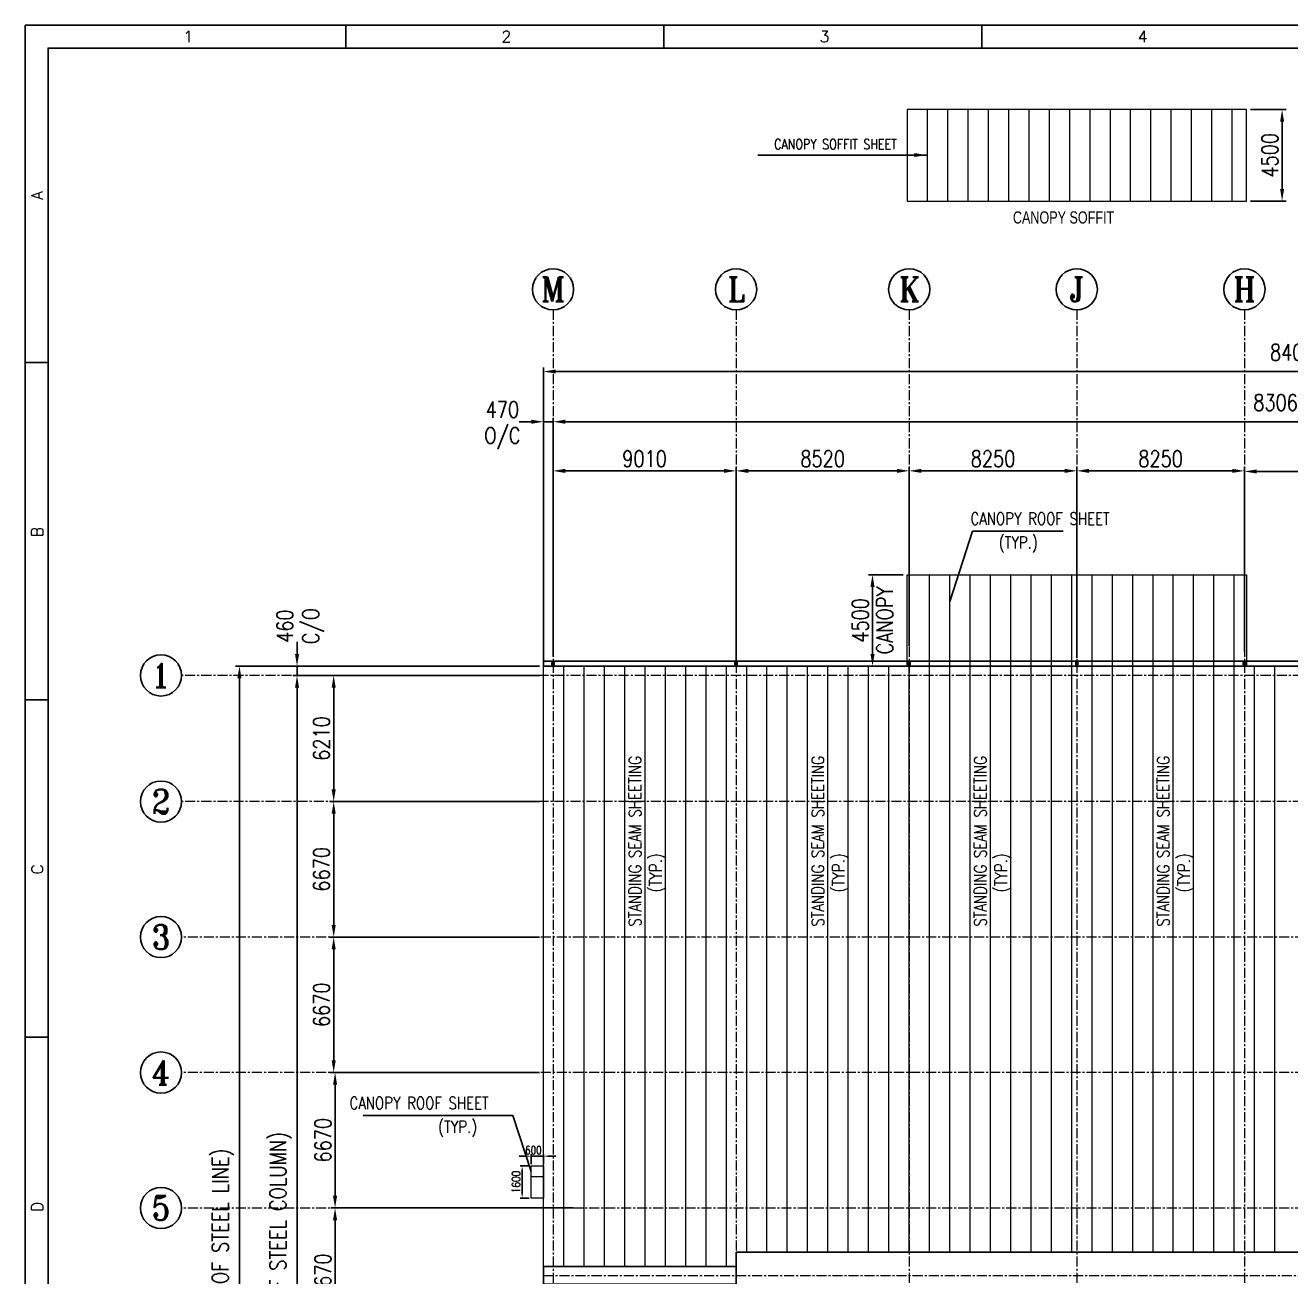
# Model space of a CAD drawing. Header units: millimetres. Extents: x 591978 to 1200763, y 19941 to 205918.
# Drawn here: x 787669 to 849952, y 91199 to 152811 of the extents above; entities that cross this region are included whole.
import ezdxf
from ezdxf.enums import TextEntityAlignment as Align

# ---------------------------------------------------------------- set-up
doc = ezdxf.new("R2010")
doc.units = ezdxf.units.MM
doc.header["$LTSCALE"] = 790
doc.header["$MEASUREMENT"] = 0
doc.header["$PDMODE"] = 3
doc.linetypes.add('CENTER', pattern=[2, 1.25, -0.25, 0.25, -0.25])
for name, color, linetype, lineweight in [('BRICK WALL', 41, 'Continuous', 15), ('CENTER', 8, 'CENTER', 9), ('HATECH', 140, 'Continuous', 9), ('SHEETS', 190, 'Continuous', 20)]:
    doc.layers.add(name, color=color, linetype=linetype, lineweight=lineweight)
for name, color, linetype in [('DIM', 2, 'Continuous'), ('ha', 5, 'Continuous'), ('PIPE', 4, 'Continuous'), ('text', 6, 'Continuous')]:
    doc.layers.add(name, color=color, linetype=linetype)
doc.styles.add('ARIAL', font='ARIALN.TTF')
doc.styles.add('ROMANS', font='romans.shx')
doc.styles.add('ROMANT', font='romant.shx', dxfattribs={"width": 0.75})
doc.styles.add('T02', font='SIMPLEX.SHX', dxfattribs={"width": 0.8})
doc.dimstyles.new('DIM-200', dxfattribs={"dimscale": 200, "dimtxt": 2, "dimasz": 1.5, "dimexe": 0.5, "dimexo": 0.5, "dimgap": 0.5, "dimtad": 1, "dimdec": 0, "dimzin": 0, "dimdsep": 46, "dimtxsty": 'T02', "dimcen": 1, "dimclrd": 3, "dimclre": 3, "dimclrt": 2, "dimadec": 0, "dimazin": 0, "dimtfac": 1, "dimtdec": 0, "dimtmove": 2, "dimatfit": 3, "dimfxl": 1, "dimtolj": 1, "dimtzin": 0, "dimlwd": -1, "dimlwe": -1, "dimarcsym": 0})
doc.dimstyles.new('DIM-400', dxfattribs={"dimscale": 400, "dimtxt": 2, "dimasz": 1.5, "dimexe": 0.5, "dimexo": 0.5, "dimgap": 0.5, "dimtad": 1, "dimdec": 0, "dimzin": 0, "dimdsep": 46, "dimtxsty": 'T02', "dimcen": 1, "dimclrd": 3, "dimclre": 3, "dimclrt": 2, "dimadec": 0, "dimazin": 0, "dimtfac": 1, "dimtdec": 0, "dimtmove": 2, "dimatfit": 3, "dimfxl": 1, "dimtolj": 1, "dimtzin": 0, "dimlwd": -1, "dimlwe": -1, "dimarcsym": 0})
doc.dimstyles.new('DIM250', dxfattribs={"dimscale": 400, "dimtxt": 2, "dimasz": 1.5, "dimexe": 1, "dimexo": 1.5, "dimgap": 1, "dimtad": 1, "dimdec": 0, "dimzin": 0, "dimdsep": 46, "dimtxsty": 'ROMANS', "dimcen": 1, "dimclrd": 3, "dimclre": 3, "dimclrt": 7, "dimadec": 0, "dimazin": 0, "dimtfac": 1, "dimtdec": 0, "dimtix": 1, "dimtmove": 2, "dimatfit": 3, "dimfxl": 1, "dimtolj": 1, "dimtzin": 0, "dimarcsym": 0})

# ---------------------------------------------------------------- blocks, each defined once
blk = doc.blocks.new('*D26')
at = {"color": 3, "transparency": 16777216}
for p, q in [((813645, 121740), (813645, 131073)), ((814245, 130873), (822055, 130873)), ((822655, 121740), (822655, 131073))]:
    blk.add_line(p, q, dxfattribs=at)
for points in [[(814245, 130973), (814245, 130773), (813645, 130873)], [(822055, 130973), (822055, 130773), (822655, 130873)]]:
    blk.add_solid(points, dxfattribs=at)
at = {"layer": 'DEFPOINTS', "color": 0, "transparency": 16777216}
for p in [(822655, 130873), (813645, 121540), (822655, 121540)]:
    blk.add_point(p, dxfattribs=at)
at = {"color": 2, "transparency": 16777216, "insert": (818150, 131473), "char_height": 800, "attachment_point": 5, "style": 'T02'}
blk.add_mtext('\\A1;9010', dxfattribs=at)
blk = doc.blocks.new('*D27')
at = {"color": 3, "transparency": 16777216}
for p, q in [((822655, 121460), (822655, 131073)), ((823255, 130873), (830575, 130873)), ((831175, 122238), (831175, 131073))]:
    blk.add_line(p, q, dxfattribs=at)
for points in [[(823255, 130973), (823255, 130773), (822655, 130873)], [(830575, 130973), (830575, 130773), (831175, 130873)]]:
    blk.add_solid(points, dxfattribs=at)
at = {"layer": 'DEFPOINTS', "color": 0, "transparency": 16777216}
for p in [(831175, 130873), (831175, 122038), (822655, 121260)]:
    blk.add_point(p, dxfattribs=at)
at = {"color": 2, "transparency": 16777216, "insert": (826915, 131473), "char_height": 800, "attachment_point": 5, "style": 'T02'}
blk.add_mtext('\\A1;8520', dxfattribs=at)
blk = doc.blocks.new('*D28')
at = {"color": 3, "transparency": 16777216}
for p, q in [((831175, 122238), (831175, 131073)), ((831775, 130873), (838825, 130873)), ((839425, 121662), (839425, 131073))]:
    blk.add_line(p, q, dxfattribs=at)
for points in [[(831775, 130973), (831775, 130773), (831175, 130873)], [(838825, 130973), (838825, 130773), (839425, 130873)]]:
    blk.add_solid(points, dxfattribs=at)
at = {"layer": 'DEFPOINTS', "color": 0, "transparency": 16777216}
for p in [(839425, 130873), (831175, 122038), (839425, 121462)]:
    blk.add_point(p, dxfattribs=at)
at = {"color": 2, "transparency": 16777216, "insert": (835300, 131473), "char_height": 800, "attachment_point": 5, "style": 'T02'}
blk.add_mtext('\\A1;8250', dxfattribs=at)
blk = doc.blocks.new('*D29')
at = {"color": 3, "transparency": 16777216}
for p, q in [((839425, 122003), (839425, 131073)), ((840025, 130873), (847075, 130873)), ((847675, 121972), (847675, 131073))]:
    blk.add_line(p, q, dxfattribs=at)
for points in [[(840025, 130973), (840025, 130773), (839425, 130873)], [(847075, 130973), (847075, 130773), (847675, 130873)]]:
    blk.add_solid(points, dxfattribs=at)
at = {"layer": 'DEFPOINTS', "color": 0, "transparency": 16777216}
for p in [(847675, 130873), (839425, 121803), (847675, 121772)]:
    blk.add_point(p, dxfattribs=at)
at = {"color": 2, "transparency": 16777216, "insert": (843550, 131473), "char_height": 800, "attachment_point": 5, "style": 'T02'}
blk.add_mtext('\\A1;8250', dxfattribs=at)
blk = doc.blocks.new('*D30')
at = {"color": 3, "transparency": 16777216}
for p, q in [((847675, 121972), (847675, 131044)), ((848275, 130844), (855325, 130844)), ((855925, 121992), (855925, 131044))]:
    blk.add_line(p, q, dxfattribs=at)
for points in [[(848275, 130944), (848275, 130744), (847675, 130844)], [(855325, 130944), (855325, 130744), (855925, 130844)]]:
    blk.add_solid(points, dxfattribs=at)
at = {"layer": 'DEFPOINTS', "color": 0, "transparency": 16777216}
for p in [(855925, 130844), (847675, 121772), (855925, 121792)]:
    blk.add_point(p, dxfattribs=at)
at = {"color": 2, "transparency": 16777216, "insert": (851800, 131444), "char_height": 800, "attachment_point": 5, "style": 'T02'}
blk.add_mtext('\\A1;8250', dxfattribs=at)
blk = doc.blocks.new('*D65')
at = {"color": 3, "transparency": 16777216}
for p, q in [((812575, 133292), (811975, 133292)), ((813175, 121461), (813175, 133492)), ((813175, 133292), (813645, 133292)), ((813645, 121740), (813645, 133492)), ((814245, 133292), (814845, 133292))]:
    blk.add_line(p, q, dxfattribs=at)
for points in [[(812575, 133392), (812575, 133192), (813175, 133292)], [(814245, 133392), (814245, 133192), (813645, 133292)]]:
    blk.add_solid(points, dxfattribs=at)
at = {"layer": 'DEFPOINTS', "color": 0, "transparency": 16777216}
for p in [(813645, 133292), (813645, 121540), (813175, 121261)]:
    blk.add_point(p, dxfattribs=at)
at = {"color": 2, "transparency": 16777216, "char_height": 800, "attachment_point": 5, "style": 'T02'}
for s, insert in [('\\A1;470', (811153, 133892)), ('\\A1;O/C', (811153, 132483))]:
    blk.add_mtext(s, dxfattribs=dict(at, insert=insert))
blk = doc.blocks.new('*D66')
at = {"color": 3, "transparency": 16777216}
for p, q in [((813645, 121740), (813645, 133492)), ((814245, 133292), (896105, 133292)), ((896705, 121461), (896705, 133492))]:
    blk.add_line(p, q, dxfattribs=at)
for points in [[(814245, 133392), (814245, 133192), (813645, 133292)], [(896105, 133392), (896105, 133192), (896705, 133292)]]:
    blk.add_solid(points, dxfattribs=at)
at = {"layer": 'DEFPOINTS', "color": 0, "transparency": 16777216}
for p in [(896705, 133292), (813645, 121540), (896705, 121261)]:
    blk.add_point(p, dxfattribs=at)
at = {"color": 2, "transparency": 16777216, "insert": (855175, 134102), "char_height": 800, "attachment_point": 5, "style": 'T02'}
blk.add_mtext('\\A1;83060 (C/C OF STEEL COLUMN)', dxfattribs=at)
blk = doc.blocks.new('*D36')
at = {"color": 3, "transparency": 16777216}
for p, q in [((813175, 121461), (813175, 135965)), ((897175, 121461), (897175, 135965)), ((813775, 135765), (896575, 135765))]:
    blk.add_line(p, q, dxfattribs=at)
for points in [[(813775, 135865), (813775, 135665), (813175, 135765)], [(896575, 135865), (896575, 135665), (897175, 135765)]]:
    blk.add_solid(points, dxfattribs=at)
at = {"layer": 'DEFPOINTS', "color": 0, "transparency": 16777216}
for p in [(897175, 135765), (813175, 121261), (897175, 121261)]:
    blk.add_point(p, dxfattribs=at)
at = {"color": 2, "transparency": 16777216, "insert": (855175, 136575), "char_height": 800, "attachment_point": 5, "style": 'T02'}
blk.add_mtext('\\A1;84000 (O/O OF STEEL LINE)', dxfattribs=at)
blk = doc.blocks.new('*D72')
at = {"color": 3, "transparency": 16777216}
for p, q in [((814633, 94581), (802716, 94581)), ((802916, 88511), (802916, 93981)), ((812975, 87911), (802716, 87911))]:
    blk.add_line(p, q, dxfattribs=at)
for points in [[(802816, 93981), (803016, 93981), (802916, 94581)], [(802816, 88511), (803016, 88511), (802916, 87911)]]:
    blk.add_solid(points, dxfattribs=at)
at = {"layer": 'DEFPOINTS', "color": 0, "transparency": 16777216}
for p in [(802916, 94581), (814833, 94581), (813175, 87911)]:
    blk.add_point(p, dxfattribs=at)
at = {"color": 2, "transparency": 16777216, "insert": (802316, 91246), "char_height": 800, "attachment_point": 5, "rotation": 90, "style": 'T02'}
blk.add_mtext('\\A1;6670', dxfattribs=at)
blk = doc.blocks.new('*D73')
at = {"color": 3, "transparency": 16777216}
for p, q in [((812975, 101251), (802716, 101251)), ((802916, 95181), (802916, 100651)), ((814633, 94581), (802716, 94581))]:
    blk.add_line(p, q, dxfattribs=at)
for points in [[(802816, 100651), (803016, 100651), (802916, 101251)], [(802816, 95181), (803016, 95181), (802916, 94581)]]:
    blk.add_solid(points, dxfattribs=at)
at = {"layer": 'DEFPOINTS', "color": 0, "transparency": 16777216}
for p in [(802916, 101251), (813175, 101251), (814833, 94581)]:
    blk.add_point(p, dxfattribs=at)
at = {"color": 2, "transparency": 16777216, "insert": (802316, 97916), "char_height": 800, "attachment_point": 5, "rotation": 90, "style": 'T02'}
blk.add_mtext('\\A1;6670', dxfattribs=at)
blk = doc.blocks.new('*D74')
at = {"color": 3, "transparency": 16777216}
for p, q in [((812975, 107921), (802648, 107921)), ((802848, 101851), (802848, 107321)), ((812975, 101251), (802648, 101251))]:
    blk.add_line(p, q, dxfattribs=at)
for points in [[(802748, 107321), (802948, 107321), (802848, 107921)], [(802748, 101851), (802948, 101851), (802848, 101251)]]:
    blk.add_solid(points, dxfattribs=at)
at = {"layer": 'DEFPOINTS', "color": 0, "transparency": 16777216}
for p in [(802848, 107921), (813175, 107921), (813175, 101251)]:
    blk.add_point(p, dxfattribs=at)
at = {"color": 2, "transparency": 16777216, "insert": (802248, 104586), "char_height": 800, "attachment_point": 5, "rotation": 90, "style": 'T02'}
blk.add_mtext('\\A1;6670', dxfattribs=at)
blk = doc.blocks.new('*D75')
at = {"color": 3, "transparency": 16777216}
for p, q in [((812975, 114591), (802648, 114591)), ((802848, 108521), (802848, 113991)), ((812975, 107921), (802648, 107921))]:
    blk.add_line(p, q, dxfattribs=at)
for points in [[(802748, 113991), (802948, 113991), (802848, 114591)], [(802748, 108521), (802948, 108521), (802848, 107921)]]:
    blk.add_solid(points, dxfattribs=at)
at = {"layer": 'DEFPOINTS', "color": 0, "transparency": 16777216}
for p in [(802848, 114591), (813175, 114591), (813175, 107921)]:
    blk.add_point(p, dxfattribs=at)
at = {"color": 2, "transparency": 16777216, "insert": (802248, 111256), "char_height": 800, "attachment_point": 5, "rotation": 90, "style": 'T02'}
blk.add_mtext('\\A1;6670', dxfattribs=at)
blk = doc.blocks.new('*D76')
at = {"color": 3, "transparency": 16777216}
for p, q in [((812975, 120801), (802648, 120801)), ((802848, 115191), (802848, 120201)), ((812975, 114591), (802648, 114591))]:
    blk.add_line(p, q, dxfattribs=at)
for points in [[(802748, 120201), (802948, 120201), (802848, 120801)], [(802748, 115191), (802948, 115191), (802848, 114591)]]:
    blk.add_solid(points, dxfattribs=at)
at = {"layer": 'DEFPOINTS', "color": 0, "transparency": 16777216}
for p in [(802848, 120801), (813175, 120801), (813175, 114591)]:
    blk.add_point(p, dxfattribs=at)
at = {"color": 2, "transparency": 16777216, "insert": (802248, 117696), "char_height": 800, "attachment_point": 5, "rotation": 90, "style": 'T02'}
blk.add_mtext('\\A1;6210', dxfattribs=at)
blk = doc.blocks.new('*D37')
at = {"color": 3, "transparency": 16777216}
for p, q in [((812975, 120801), (800844, 120801)), ((801044, 62321), (801044, 120201)), ((812975, 61721), (800844, 61721))]:
    blk.add_line(p, q, dxfattribs=at)
for points in [[(800944, 120201), (801144, 120201), (801044, 120801)], [(800944, 62321), (801144, 62321), (801044, 61721)]]:
    blk.add_solid(points, dxfattribs=at)
at = {"layer": 'DEFPOINTS', "color": 0, "transparency": 16777216}
for p in [(801044, 120801), (813175, 120801), (813175, 61721)]:
    blk.add_point(p, dxfattribs=at)
at = {"color": 2, "transparency": 16777216, "insert": (800234, 91261), "char_height": 800, "attachment_point": 5, "rotation": 90, "style": 'T02'}
blk.add_mtext('\\A1;59080 (C/C OF STEEL COLUMN)', dxfattribs=at)
blk = doc.blocks.new('*D38')
at = {"color": 3, "transparency": 16777216}
for p, q in [((801044, 121861), (801044, 122461)), ((812975, 121261), (800844, 121261)), ((801044, 120801), (801044, 121261)), ((812975, 120801), (800844, 120801)), ((801044, 120201), (801044, 119601))]:
    blk.add_line(p, q, dxfattribs=at)
for points in [[(800944, 121861), (801144, 121861), (801044, 121261)], [(800944, 120201), (801144, 120201), (801044, 120801)]]:
    blk.add_solid(points, dxfattribs=at)
at = {"layer": 'DEFPOINTS', "color": 0, "transparency": 16777216}
for p in [(801044, 121261), (813175, 121261), (813175, 120801)]:
    blk.add_point(p, dxfattribs=at)
at = {"color": 2, "transparency": 16777216, "char_height": 800, "attachment_point": 5, "rotation": 90, "style": 'T02'}
for s, insert in [('\\A1;460', (800444, 123227)), ('\\A1;C/O', (801853, 123227))]:
    blk.add_mtext(s, dxfattribs=dict(at, insert=insert))
blk = doc.blocks.new('*D39')
at = {"color": 3, "transparency": 16777216}
for p, q in [((812975, 121261), (798009, 121261)), ((798209, 61861), (798209, 120661)), ((812975, 61261), (798009, 61261))]:
    blk.add_line(p, q, dxfattribs=at)
for points in [[(798109, 120661), (798309, 120661), (798209, 121261)], [(798109, 61861), (798309, 61861), (798209, 61261)]]:
    blk.add_solid(points, dxfattribs=at)
at = {"layer": 'DEFPOINTS', "color": 0, "transparency": 16777216}
for p in [(798209, 121261), (813175, 121261), (813175, 61261)]:
    blk.add_point(p, dxfattribs=at)
at = {"color": 2, "transparency": 16777216, "insert": (797399, 91261), "char_height": 800, "attachment_point": 5, "rotation": 90, "style": 'T02'}
blk.add_mtext('\\A1;60000 (O/O OF STEEL LINE)', dxfattribs=at)
blk = doc.blocks.new('SSQQ')
for p, q in [((1489023.91, -272496.85), (1489023.91, -272491.85)), ((1489093.91, -272496.85), (1489093.91, -272491.85)), ((1489163.91, -272496.85), (1489163.91, -272491.85)), ((1488958.41, -272566.1), (1488953.41, -272566.1)), ((1488958.41, -272640.35), (1488953.41, -272640.35)), ((1488958.41, -272714.6), (1488953.41, -272714.6))]:
    blk.add_line(p, q)
for points in [[(1489794.41, -273085.85), (1488953.41, -273085.85), (1488953.41, -272491.85), (1489794.41, -272491.85)], [(1489789.41, -273080.85), (1488958.41, -273080.85), (1488958.41, -272496.85), (1489789.41, -272496.85)]]:
    blk.add_lwpolyline(points, close=True)
at = {"style": 'ROMANS'}
for s, p in [('1', (1488988.19, -272495.57)), ('2', (1489058.19, -272495.57)), ('3', (1489128.19, -272495.57)), ('4', (1489198.19, -272495.57))]:
    blk.add_text(s, height=2.5, dxfattribs=at).set_placement(p)
for s, p in [('A', (1488957.3, -272530.25)), ('B', (1488957.3, -272604.5)), ('C', (1488957.3, -272678.75)), ('D', (1488957.3, -272753))]:
    blk.add_text(s, height=2.5, rotation=90, dxfattribs=at).set_placement(p)
blk = doc.blocks.new('*D9')
at = {"color": 3, "transparency": 16777216}
for p, q in [((830875, 125761), (829169, 125761)), ((829369, 125161), (829369, 121861)), ((830875, 121261), (829169, 121261))]:
    blk.add_line(p, q, dxfattribs=at)
for points in [[(829269, 125161), (829469, 125161), (829369, 125761)], [(829269, 121861), (829469, 121861), (829369, 121261)]]:
    blk.add_solid(points, dxfattribs=at)
at = {"layer": 'DEFPOINTS', "color": 0, "transparency": 16777216}
for p in [(831075, 125761), (829369, 121261), (831075, 121261)]:
    blk.add_point(p, dxfattribs=at)
at = {"color": 2, "transparency": 16777216, "char_height": 800, "attachment_point": 5, "rotation": 90, "style": 'T02'}
for s, insert in [('\\A1;CANOPY', (829969, 123511)), ('\\A1;4500', (828769, 123511))]:
    blk.add_mtext(s, dxfattribs=dict(at, insert=insert))
blk = doc.blocks.new('*D97')
at = {"color": 3, "transparency": 16777216}
for p, q in [((830875, 125761), (829169, 125761)), ((829369, 125161), (829369, 121861)), ((830875, 121261), (829169, 121261))]:
    blk.add_line(p, q, dxfattribs=at)
for points in [[(829269, 125161), (829469, 125161), (829369, 125761)], [(829269, 121861), (829469, 121861), (829369, 121261)]]:
    blk.add_solid(points, dxfattribs=at)
at = {"layer": 'DEFPOINTS', "color": 0, "transparency": 16777216}
for p in [(831075, 125761), (829369, 121261), (831075, 121261)]:
    blk.add_point(p, dxfattribs=at)
at = {"color": 2, "transparency": 16777216, "char_height": 800, "attachment_point": 5, "rotation": 90, "style": 'T02'}
for s, insert in [('\\A1;CANOPY', (829969, 123511)), ('\\A1;4500', (828769, 123511))]:
    blk.add_mtext(s, dxfattribs=dict(at, insert=insert))
blk = doc.blocks.new('*D106')
at = {"color": 3, "transparency": 16777216}
for p, q in [((812575, 96737), (812575, 97233)), ((813175, 96737), (813175, 97233)), ((812275, 97133), (811975, 97133)), ((812575, 97133), (813175, 97133)), ((813475, 97133), (813775, 97133))]:
    blk.add_line(p, q, dxfattribs=at)
for points in [[(812275, 97183), (812275, 97083), (812575, 97133)], [(813475, 97183), (813475, 97083), (813175, 97133)]]:
    blk.add_solid(points, dxfattribs=at)
at = {"layer": 'DEFPOINTS', "color": 0, "transparency": 16777216}
for p in [(812575, 96637), (813175, 97133), (813175, 96637)]:
    blk.add_point(p, dxfattribs=at)
at = {"color": 2, "transparency": 16777216, "insert": (812676, 97428), "char_height": 400, "attachment_point": 5, "style": 'T02'}
blk.add_mtext('\\A1;600', dxfattribs=at)
blk = doc.blocks.new('*D107')
at = {"color": 3, "transparency": 16777216}
for p, q in [((812475, 96661), (812024, 96661)), ((812124, 95361), (812124, 96361)), ((812475, 95061), (812024, 95061))]:
    blk.add_line(p, q, dxfattribs=at)
for points in [[(812074, 96361), (812174, 96361), (812124, 96661)], [(812074, 95361), (812174, 95361), (812124, 95061)]]:
    blk.add_solid(points, dxfattribs=at)
at = {"layer": 'DEFPOINTS', "color": 0, "transparency": 16777216}
for p in [(812124, 96661), (812575, 96661), (812575, 95061)]:
    blk.add_point(p, dxfattribs=at)
at = {"color": 2, "transparency": 16777216, "insert": (811824, 95861), "char_height": 400, "attachment_point": 5, "rotation": 90, "style": 'T02'}
blk.add_mtext('\\A1;1600', dxfattribs=at)
blk = doc.blocks.new('*D138')
at = {"color": 3, "transparency": 16777216}
for p, q in [((847975, 148659), (849729, 148659)), ((849529, 148059), (849529, 144759)), ((847975, 144159), (849729, 144159))]:
    blk.add_line(p, q, dxfattribs=at)
for points in [[(849429, 148059), (849629, 148059), (849529, 148659)], [(849429, 144759), (849629, 144759), (849529, 144159)]]:
    blk.add_solid(points, dxfattribs=at)
at = {"layer": 'DEFPOINTS', "color": 0, "transparency": 16777216}
for p in [(847775, 148659), (847775, 144159), (849529, 144159)]:
    blk.add_point(p, dxfattribs=at)
at = {"color": 2, "transparency": 16777216, "insert": (848929, 146409), "char_height": 800, "attachment_point": 5, "rotation": 90, "style": 'T02'}
blk.add_mtext('\\A1;4500', dxfattribs=at)

msp = doc.modelspace()

# ---------------------------------------------------------------- linework, layer by layer
at = {"color": 4}
msp.add_lwpolyline([(822655.1, 92412.5), (888925.1, 92412.5), (888925.1, 90109.2), (822655.1, 90109.2)], close=True, dxfattribs=at)
at = {"color": 7}
msp.add_lwpolyline([(822655.1, 91696.3), (813175.1, 91696.3), (813175.1, 90825.3), (822655.1, 90825.3)], close=True, dxfattribs=at)
at = {"ltscale": 0.12}
for centre in [(813645.1, 139809.2), (822655.1, 139809.2), (831175.1, 139809.2), (839425.1, 139809.2), (847675.1, 139809.2), (794347.6, 120800.8), (794347.6, 114590.8), (794347.6, 107920.8), (794347.6, 101250.8), (794347.6, 94580.8)]:
    msp.add_circle(centre, 1012.7, dxfattribs=at)
at = {"layer": 'BRICK WALL', "color": 1}
for points in [[(831075.1, 125760.8), (847775.1, 125760.8), (847775.1, 121260.8), (831075.1, 121260.8)], [(831075.1, 125760.8), (847775.1, 125760.8), (847775.1, 121260.8), (831075.1, 121260.8)], [(813175.1, 121260.8), (897175.1, 121260.8), (897175.1, 61260.8), (813175.1, 61260.8)], [(812575.1, 95060.8), (812575.1, 96660.8), (813175.1, 96660.8), (813175.1, 95060.8)]]:
    msp.add_lwpolyline(points, close=True, dxfattribs=at)
at = {"layer": 'CENTER', "ltscale": 0.5}
for p, q in [((813645.1, 138796.5), (813645.1, 80667.8)), ((822655.1, 138796.5), (822655.1, 80667.8)), ((831175.1, 138796.5), (831175.2, 56388.1)), ((839425.1, 138796.5), (839425.1, 56602.7)), ((847675.1, 138796.5), (847675.1, 60660.8)), ((897946.7, 120800.8), (795360.4, 120800.8)), ((897946.7, 114590.8), (795360.4, 114590.8)), ((902809.2, 107920.8), (795360.4, 107920.8)), ((902809.2, 101250.8), (795360.4, 101250.8)), ((902809.2, 94580.8), (795360.4, 94580.8))]:
    msp.add_line(p, q, dxfattribs=at)
at = {"layer": 'CENTER', "color": 4, "ltscale": 0.5}
msp.add_line((813175.1, 91260.8), (897464.3, 91260.8), dxfattribs=at)
at = {"layer": 'ha', "color": 40}
msp.add_lwpolyline([(813175.1, 121510.8), (897175.1, 121510.8), (897175.1, 121260.8), (813175.1, 121260.8)], close=True, dxfattribs=at)
at = {"layer": 'HATECH'}
for p, q in [((832175.1, 92412.5), (832175.1, 125760.8)), ((833175.1, 92412.5), (833175.1, 125760.8)), ((834175.1, 92412.5), (834175.1, 125760.8)), ((835175.1, 92412.5), (835175.1, 125760.8)), ((836175.1, 92412.5), (836175.1, 125760.8)), ((837175.1, 92412.5), (837175.1, 125760.8)), ((838175.1, 92412.5), (838175.1, 125760.8)), ((839175.1, 92412.5), (839175.1, 125760.8)), ((840175.1, 92412.5), (840175.1, 125760.8)), ((841175.1, 92412.5), (841175.1, 125760.8)), ((842175.1, 92412.5), (842175.1, 125760.8)), ((843175.1, 92412.5), (843175.1, 125760.8)), ((844175.1, 92412.5), (844175.1, 125760.8)), ((845175.1, 92412.5), (845175.1, 125760.8)), ((846175.1, 92412.5), (846175.1, 125760.8)), ((847175.1, 92412.5), (847175.1, 125760.8)), ((814175.1, 91696.3), (814175.1, 121260.8)), ((815175.1, 91696.3), (815175.1, 121260.8)), ((816175.1, 91696.3), (816175.1, 121260.8)), ((817175.1, 91696.3), (817175.1, 121260.8)), ((818175.1, 91696.3), (818175.1, 121260.8)), ((819175.1, 91696.3), (819175.1, 121260.8)), ((820175.1, 91696.3), (820175.1, 121260.8)), ((821175.1, 91696.3), (821175.1, 121260.8)), ((822175.1, 91696.3), (822175.1, 121260.8)), ((823175.1, 92412.5), (823175.1, 121260.8)), ((824175.1, 92412.5), (824175.1, 121260.8)), ((825175.1, 92412.5), (825175.1, 121260.8)), ((826175.1, 92412.5), (826175.1, 121260.8)), ((827175.1, 92412.5), (827175.1, 121260.8)), ((828175.1, 92412.5), (828175.1, 121260.8)), ((829175.1, 92412.5), (829175.1, 121260.8)), ((830175.1, 92412.5), (830175.1, 121260.8)), ((831175.1, 92412.5), (831175.1, 121260.8)), ((848175.1, 92412.5), (848175.1, 121260.8)), ((849175.1, 92412.5), (849175.1, 121260.8)), ((813175.1, 96110.8), (812575.1, 96110.8))]:
    msp.add_line(p, q, dxfattribs=at)
at = {"layer": 'PIPE'}
for points in [[(813590.1, 121330.8), (813700.1, 121330.8), (813700.1, 121440.8), (813590.1, 121440.8)], [(822600.1, 121330.8), (822710.1, 121330.8), (822710.1, 121440.8), (822600.1, 121440.8)], [(831120.2, 121330.8), (831230.2, 121330.8), (831230.2, 121440.8), (831120.2, 121440.8)], [(839370.1, 121330.8), (839480.1, 121330.8), (839480.1, 121440.8), (839370.1, 121440.8)], [(847620.1, 121330.8), (847730.1, 121330.8), (847730.1, 121440.8), (847620.1, 121440.8)]]:
    msp.add_lwpolyline(points, close=True, dxfattribs=at)
at = {"layer": 'SHEETS', "ltscale": 3}
for p, q in [((832075.1, 144158.5), (832075.1, 148658.5)), ((833075.1, 144158.5), (833075.1, 148658.5)), ((834075.1, 144158.5), (834075.1, 148658.5)), ((835075.1, 144158.5), (835075.1, 148658.5)), ((836075.1, 144158.5), (836075.1, 148658.5)), ((837075.1, 144158.5), (837075.1, 148658.5)), ((838075.1, 144158.5), (838075.1, 148658.5)), ((839075.1, 144158.5), (839075.1, 148658.5)), ((840075.1, 144158.5), (840075.1, 148658.5)), ((841075.1, 144158.5), (841075.1, 148658.5)), ((842075.1, 144158.5), (842075.1, 148658.5)), ((843075.1, 144158.5), (843075.1, 148658.5)), ((844075.1, 144158.5), (844075.1, 148658.5)), ((845075.1, 144158.5), (845075.1, 148658.5)), ((846075.1, 144158.5), (846075.1, 148658.5)), ((847075.1, 144158.5), (847075.1, 148658.5))]:
    msp.add_line(p, q, dxfattribs=at)
msp.add_lwpolyline([(847775.1, 148658.5), (831075.1, 148658.5), (831075.1, 144158.5), (847775.1, 144158.5)], close=True, dxfattribs=at)

# ---------------------------------------------------------------- block references
at = {"color": 0, "lineweight": 9, "xscale": 223.6875882731784, "yscale": 223.6875882731784, "zscale": 223.6875882731784}
msp.add_blockref('SSQQ', (-332272729, 61105855.1), dxfattribs=at)

# ---------------------------------------------------------------- texts
at = {"color": 2, "lineweight": 9, "style": 'ROMANS', "width": 0.8}
msp.add_text('CANOPY SOFFIT SHEET', height=500, dxfattribs=at).set_placement((830561.7, 146958.2, 1625.2), align=Align.MIDDLE_RIGHT)
at = {"layer": 'text', "color": 7, "style": 'ARIAL', "width": 0.9}
msp.add_text('CANOPY SOFFIT', height=600, dxfattribs=at).set_placement((836281.1, 143051.1))
at = {"layer": 'text', "style": 'ROMANT', "width": 0.9}
for s, p in [('M', (813645.1, 139809.2)), ('L', (822655.1, 139809.2)), ('K', (831175.1, 139809.2)), ('J', (839425.1, 139809.2)), ('H', (847675.1, 139809.2)), ('1', (794347.6, 120800.8)), ('2', (794347.6, 114590.8)), ('3', (794347.6, 107920.8)), ('4', (794347.6, 101250.8)), ('5', (794347.6, 94580.8))]:
    msp.add_text(s, height=1200.3, dxfattribs=at).set_placement(p, align=Align.MIDDLE_CENTER)
at = {"layer": 'text', "linetype": 'Continuous', "style": 'ROMANS', "width": 0.8}
for s, p in [('CANOPY ROOF SHEET', (834190.5, 128221.2, 0)), ('(TYP.)', (835584.9, 127049.9)), ('CANOPY ROOF SHEET', (803625.5, 99449.3, 0)), ('(TYP.)', (807991.1, 98277.9))]:
    msp.add_text(s, height=600, dxfattribs=at).set_placement(p)
for s, p in [('STANDING SEAM SHEETING', (817977.3, 108442.3, 0)), ('STANDING SEAM SHEETING', (826977.3, 108442.3, 0)), ('STANDING SEAM SHEETING', (834977.3, 108442.3, 0)), ('STANDING SEAM SHEETING', (843977.3, 108442.3, 0)), ('(TYP.)', (818991.8, 110133.2)), ('(TYP.)', (827991.8, 110133.2)), ('(TYP.)', (835991.8, 110133.2)), ('(TYP.)', (844991.8, 110133.2))]:
    msp.add_text(s, height=600, rotation=90, dxfattribs=at).set_placement(p)

# ---------------------------------------------------------------- dimensions: what is measured, and where the dimension line sits
for base, p1, p2, picture, middle in [((849529, 144158.5), (847775.1, 148658.5), (847775.1, 144158.5), '*D138', (848929, 146408.5)), ((802847.6, 120800.8), (813175.1, 114590.8), (813175.1, 120800.8), '*D76', (802247.6, 117695.8)), ((802847.6, 114590.8), (813175.1, 107920.8), (813175.1, 114590.8), '*D75', (802247.6, 111255.8)), ((802847.6, 107920.8), (813175.1, 101250.8), (813175.1, 107920.8), '*D74', (802247.6, 104585.8)), ((802915.5, 101250.8), (814833.1, 94580.8), (813175.1, 101250.8), '*D73', (802315.5, 97915.8)), ((802915.5, 94580.8), (813175.1, 87910.8), (814833.1, 94580.8), '*D72', (802315.5, 91245.8))]:
    dim = msp.add_linear_dim(base=base, p1=p1, p2=p2, angle=90, dimstyle='DIM-400')
    dim.commit()
    dim.dimension.update_dxf_attribs({"geometry": picture, "text_midpoint": middle})
for base, p1, p2, text, picture, middle in [((897175.1, 135765), (813175.1, 121260.8), (897175.1, 121260.8), '<> (O/O OF STEEL LINE)', '*D36', (855175.1, 136574.5)), ((896705.1, 133292.1), (813645.1, 121540.5), (896705.1, 121260.8), '<> (C/C OF STEEL COLUMN)', '*D66', (855175.1, 134101.6))]:
    dim = msp.add_linear_dim(base=base, p1=p1, p2=p2, text=text, dimstyle='DIM-400')
    dim.commit()
    dim.dimension.update_dxf_attribs({"geometry": picture, "text_midpoint": middle})
dim = msp.add_linear_dim(base=(813645.1, 133292.1), p1=(813175.1, 121260.8), p2=(813645.1, 121540.5), text='<>\\XO/C', dimstyle='DIM-400')
dim.commit()
dim.dimension.update_dxf_attribs({"geometry": '*D65', "text_midpoint": (811153.5, 133292.1), "dimtype": 128})
for base, p1, p2, picture, middle in [((822655.1, 130873.3), (813645.1, 121540.5), (822655.1, 121540.5), '*D26', (818150.1, 131473.3)), ((831175.1, 130873.3), (822655.1, 121260.1), (831175.1, 122037.9), '*D27', (826915.1, 131473.3)), ((839425.1, 130873.3), (831175.1, 122037.9), (839425.1, 121461.5), '*D28', (835300.1, 131473.3)), ((847675.1, 130873.3), (839425.1, 121802.7), (847675.1, 121772.3), '*D29', (843550.1, 131473.3)), ((855925.1, 130843.7), (847675.1, 121772.3), (855925.1, 121791.9), '*D30', (851800.1, 131443.7))]:
    dim = msp.add_linear_dim(base=base, p1=p1, p2=p2, dimstyle='DIM-400')
    dim.commit()
    dim.dimension.update_dxf_attribs({"geometry": picture, "text_midpoint": middle})
for base, p1, p2, text, picture, middle in [((829369.3, 121260.8), (831075.1, 125760.8), (831075.1, 121260.8), '<>\\XCANOPY', '*D9', (829369.3, 123510.8)), ((829369.3, 121260.8), (831075.1, 125760.8), (831075.1, 121260.8), '<>\\XCANOPY', '*D97', (829369.3, 123510.8)), ((798208.8, 121260.8), (813175.1, 61260.8), (813175.1, 121260.8), '<> (O/O OF STEEL LINE)', '*D39', (797399.2, 91260.8)), ((801043.6, 120800.8), (813175.1, 61720.8), (813175.1, 120800.8), '<> (C/C OF STEEL COLUMN)', '*D37', (800234.1, 91260.8))]:
    dim = msp.add_linear_dim(base=base, p1=p1, p2=p2, angle=90, text=text, dimstyle='DIM-400')
    dim.commit()
    dim.dimension.update_dxf_attribs({"geometry": picture, "text_midpoint": middle})
dim = msp.add_linear_dim(base=(801043.6, 121260.8), p1=(813175.1, 120800.8), p2=(813175.1, 121260.8), angle=90, text='<>\\XC/O', dimstyle='DIM-400')
dim.commit()
dim.dimension.update_dxf_attribs({"geometry": '*D38', "text_midpoint": (801043.6, 123227.3), "dimtype": 128})
at = {"color": 7}
dim = msp.add_linear_dim(base=(813175.1, 97133.2), p1=(812575.1, 96637.1), p2=(813175.1, 96637.1), dimstyle='DIM-200', override={"dimarcsym": 1}, dxfattribs=at)
dim.commit()
dim.dimension.update_dxf_attribs({"geometry": '*D106', "text_midpoint": (812675.7, 97428.2), "dimtype": 128})
dim = msp.add_linear_dim(base=(812124, 96660.8), p1=(812575.1, 95060.8), p2=(812575.1, 96660.8), angle=90, dimstyle='DIM-200', override={"dimarcsym": 1}, dxfattribs=at)
dim.commit()
dim.dimension.update_dxf_attribs({"geometry": '*D107', "text_midpoint": (811824, 95860.8)})

# ---------------------------------------------------------------- leaders
for points in [[(833175.1, 124439.6), (834295.2, 127909.4), (838759, 127909.4)], [(812575.1, 96373.2), (811664.1, 99137.5), (804299, 99137.5)]]:
    msp.add_leader(points, dimstyle='DIM-200', override={"dimgap": 0.5, "dimtad": 0, "dimarcsym": 1}, dxfattribs=at)
at = {"layer": 'DIM', "ltscale": 3}
msp.add_leader([(832022.9, 146422.8), (823727.5, 146422.8)], dimstyle='DIM250', override={"dimgap": 1, "dimtad": 0}, dxfattribs=at)

doc.saveas('drawing.dxf')
